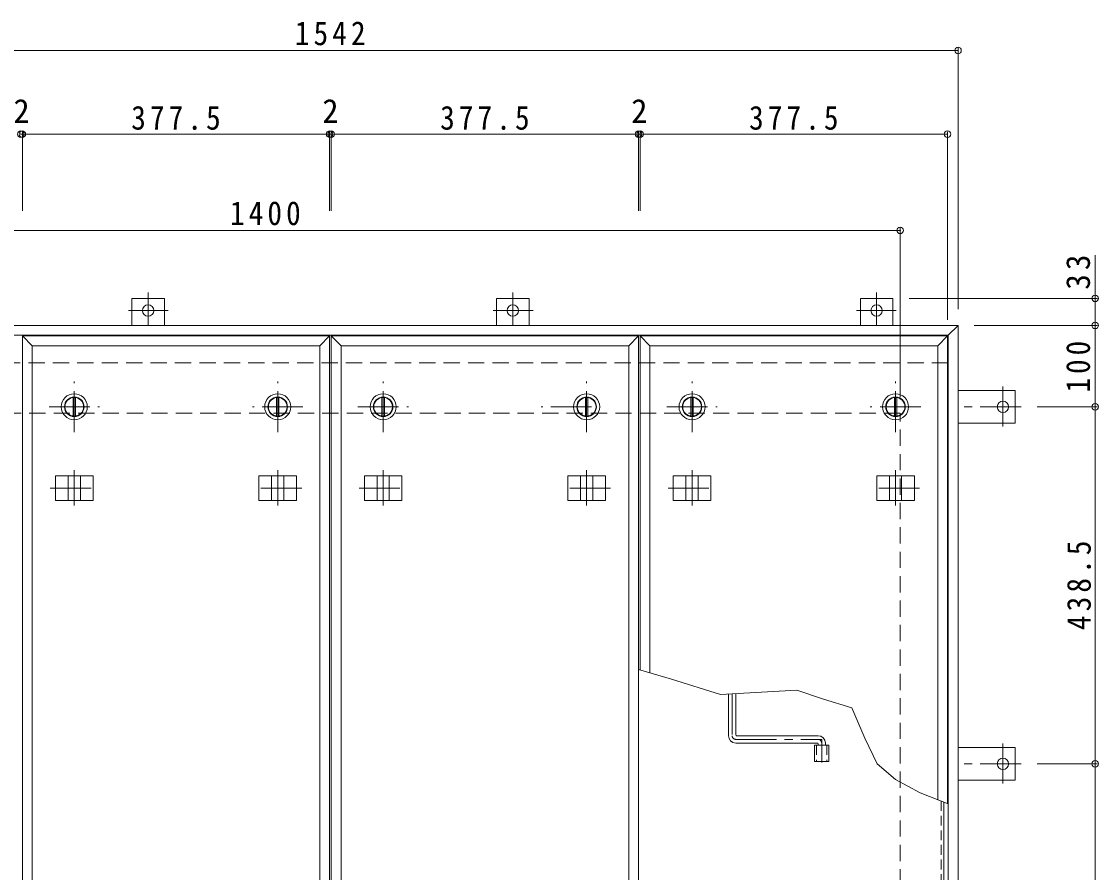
# Model space of a CAD drawing. Units: millimetres at full size, sheet at 1:10. Extents: x -2620 to 2706, y -1962 to 1665.
# Drawn here: x -1838 to -515, y 619 to 1665 of the extents above; entities that cross this region are included whole.
import ezdxf
from ezdxf.enums import TextEntityAlignment as Align

# ---------------------------------------------------------------- set-up
doc = ezdxf.new("R2010")
doc.units = ezdxf.units.MM
doc.header["$LTSCALE"] = 10
doc.header["$PDMODE"] = 32
doc.header["$PDSIZE"] = 8
for name, pattern in [('CHAIN1', [8, 5, -1, 1, -1]), ('DASHED1', [1.8, 1.2, -0.6]), ('DASHED2', [3, 2, -1])]:
    doc.linetypes.add(name, pattern=pattern)
for name, color, linetype, lineweight in [('0-1_躯体', 2, 'Continuous', 9), ('0-2_仕上', 3, 'Continuous', 9), ('0-3_建具', 4, 'Continuous', 9), ('0-5_寸法', 2, 'DASHED1', 9), ('0-6_ハッチ', 6, 'Continuous', 9), ('0-A', 3, 'CHAIN1', 9), ('0-C', 2, 'Continuous', 9), ('0-E', 3, 'Continuous', 9), ('0-F', 7, 'Continuous', 9)]:
    doc.layers.add(name, color=color, linetype=linetype, lineweight=lineweight)
doc.styles.add('ＭＳ ゴシック', font='')
doc.styles.get('ＭＳ ゴシック').set_extended_font_data('MS Gothic')

msp = doc.modelspace()

# ---------------------------------------------------------------- linework, layer by layer
at = {"layer": '0-1_躯体', "linetype": 'DASHED2'}
for p, q in [((-699.08, 1245.44), (-2217.08, 1245.44)), ((-2158.08, 1183.44), (-758.08, 1183.44)), ((-758.08, -116.56), (-758.08, 1183.44))]:
    msp.add_line(p, q, dxfattribs=at)
at = {"layer": '0-1_躯体', "linetype": 'CHAIN1'}
for p, q in [((-1522.83, 1160.44), (-1522.83, 1222.44)), ((-1143.33, 1160.44), (-1143.33, 1222.44)), ((-763.83, 1160.44), (-763.83, 1222.44)), ((-1491.83, 1191.44), (-1553.83, 1191.44)), ((-1137.33, 1191.44), (-1199.33, 1191.44)), ((-732.83, 1191.44), (-794.83, 1191.44))]:
    msp.add_line(p, q, dxfattribs=at)
at = {"layer": '0-1_躯体'}
for p, q in [((-1524.33, 1202.84), (-1524.33, 1180.04)), ((-1521.33, 1202.84), (-1521.33, 1180.04)), ((-1144.83, 1202.84), (-1144.83, 1180.04)), ((-1141.83, 1202.84), (-1141.83, 1180.04)), ((-765.33, 1202.84), (-765.33, 1180.04)), ((-762.33, 1202.84), (-762.33, 1180.04))]:
    msp.add_line(p, q, dxfattribs=at)
for centre, radius in [((-1522.83, 1191.44), 16), ((-1143.33, 1191.44), 16), ((-763.83, 1191.44), 16), ((-1522.83, 1191.44), 12), ((-1522.83, 1191.44), 11.5), ((-1143.33, 1191.44), 12), ((-1143.33, 1191.44), 11.5), ((-763.83, 1191.44), 12), ((-763.83, 1191.44), 11.5)]:
    msp.add_circle(centre, radius, dxfattribs=at)
at = {"layer": '0-2_仕上'}
for p, q in [((-1836.58, 1278.44), (-1824.58, 1266.44)), ((-1836.58, 1278.44), (-1459.08, 1278.44)), ((-1836.58, -211.56), (-1836.58, 1278.44)), ((-1471.08, 1266.44), (-1459.08, 1278.44)), ((-1459.08, 1278.44), (-1459.08, -211.56)), ((-1457.08, 1278.44), (-1445.08, 1266.44)), ((-1457.08, 1278.44), (-1079.58, 1278.44)), ((-1457.08, -211.56), (-1457.08, 1278.44)), ((-1091.58, 1266.44), (-1079.58, 1278.44)), ((-1079.58, 1278.44), (-1079.58, -211.56)), ((-1077.58, 1278.44), (-1065.58, 1266.44)), ((-1077.58, 1278.44), (-700.08, 1278.44)), ((-1077.58, 868.03), (-1077.58, 1278.44)), ((-712.08, 1266.44), (-700.08, 1278.44)), ((-700.08, 1278.44), (-700.08, 704.21)), ((-1824.58, 1266.44), (-1471.08, 1266.44)), ((-1824.58, -199.56), (-1824.58, 1266.44)), ((-1471.08, 1266.44), (-1471.08, -199.56)), ((-1445.08, 1266.44), (-1091.58, 1266.44)), ((-1445.08, -199.56), (-1445.08, 1266.44)), ((-1091.58, 1266.44), (-1091.58, -199.56)), ((-1065.58, 1266.44), (-712.08, 1266.44)), ((-1065.58, 864.63), (-1065.58, 1266.44)), ((-712.08, 1266.44), (-712.08, 708.86)), ((-863.23, 775.94), (-863.23, 755.94)), ((-863.23, 775.94), (-845.93, 775.94)), ((-845.93, 775.94), (-845.93, 755.94)), ((-863.23, 755.94), (-845.93, 755.94))]:
    msp.add_line(p, q, dxfattribs=at)
at = {"layer": '0-2_仕上', "linetype": 'DASHED1'}
for p, q in [((-860.93, 775.94), (-860.93, 755.94)), ((-848.23, 775.94), (-848.23, 755.94))]:
    msp.add_line(p, q, dxfattribs=at)
at = {"layer": '0-3_建具', "color": 2}
for p, q in [((-687.08, 1291.44), (-2229.08, 1291.44)), ((-687.08, 1291.44), (-699.08, 1279.44)), ((-687.08, -224.56), (-687.08, 1291.44)), ((-699.08, 1279.44), (-2217.08, 1279.44)), ((-699.08, -212.56), (-699.08, 1279.44))]:
    msp.add_line(p, q, dxfattribs=at)
at = {"layer": '0-3_建具', "linetype": 'CHAIN1'}
for p, q in [((-1772.83, 1113.56), (-1772.83, 1070.32)), ((-1522.83, 1113.56), (-1522.83, 1070.32)), ((-1393.33, 1113.56), (-1393.33, 1070.32)), ((-1143.33, 1113.56), (-1143.33, 1070.32)), ((-1013.83, 1113.56), (-1013.83, 1070.32)), ((-763.83, 1113.56), (-763.83, 1070.32)), ((-1802.24, 1091.44), (-1743.42, 1091.44)), ((-1493.42, 1091.44), (-1552.24, 1091.44)), ((-1422.74, 1091.44), (-1363.92, 1091.44)), ((-1113.92, 1091.44), (-1172.74, 1091.44)), ((-1043.24, 1091.44), (-984.42, 1091.44)), ((-734.42, 1091.44), (-793.24, 1091.44))]:
    msp.add_line(p, q, dxfattribs=at)
at = {"layer": '0-3_建具'}
for p, q in [((-1795.92, 1106.44), (-1795.92, 1076.44)), ((-1795.92, 1106.44), (-1749.74, 1106.44)), ((-1780.33, 1106.44), (-1780.33, 1076.44)), ((-1765.33, 1106.44), (-1765.33, 1076.44)), ((-1749.74, 1106.44), (-1749.74, 1076.44)), ((-1499.74, 1106.44), (-1545.92, 1106.44)), ((-1545.92, 1106.44), (-1545.92, 1076.44)), ((-1530.33, 1106.44), (-1530.33, 1076.44)), ((-1515.33, 1106.44), (-1515.33, 1076.44)), ((-1499.74, 1106.44), (-1499.74, 1076.44)), ((-1416.42, 1106.44), (-1416.42, 1076.44)), ((-1416.42, 1106.44), (-1370.24, 1106.44)), ((-1400.83, 1106.44), (-1400.83, 1076.44)), ((-1385.83, 1106.44), (-1385.83, 1076.44)), ((-1370.24, 1106.44), (-1370.24, 1076.44)), ((-1120.24, 1106.44), (-1166.42, 1106.44)), ((-1166.42, 1106.44), (-1166.42, 1076.44)), ((-1150.83, 1106.44), (-1150.83, 1076.44)), ((-1135.83, 1106.44), (-1135.83, 1076.44)), ((-1120.24, 1106.44), (-1120.24, 1076.44)), ((-1036.92, 1106.44), (-1036.92, 1076.44)), ((-1036.92, 1106.44), (-990.74, 1106.44)), ((-1021.33, 1106.44), (-1021.33, 1076.44)), ((-1006.33, 1106.44), (-1006.33, 1076.44)), ((-990.74, 1106.44), (-990.74, 1076.44)), ((-740.74, 1106.44), (-786.92, 1106.44)), ((-786.92, 1106.44), (-786.92, 1076.44)), ((-771.33, 1106.44), (-771.33, 1076.44)), ((-756.33, 1106.44), (-756.33, 1076.44)), ((-740.74, 1106.44), (-740.74, 1076.44)), ((-1795.92, 1076.44), (-1749.74, 1076.44)), ((-1499.74, 1076.44), (-1545.92, 1076.44)), ((-1416.42, 1076.44), (-1370.24, 1076.44)), ((-1120.24, 1076.44), (-1166.42, 1076.44)), ((-1036.92, 1076.44), (-990.74, 1076.44)), ((-740.74, 1076.44), (-786.92, 1076.44))]:
    msp.add_line(p, q, dxfattribs=at)
at = {"layer": '0-5_寸法', "color": 7, "linetype": 'Continuous'}
msp.add_lwpolyline([(-699.08, 703.82), (-733.62, 717.2), (-763.86, 733.62), (-786.43, 752.86), (-801.78, 784.31), (-817.6, 821.77), (-852.56, 832.46), (-885.12, 843.26), (-978.86, 838.24), (-1038.92, 857.07), (-1079.58, 868.6)], dxfattribs=at)
at = {"layer": '0-6_ハッチ'}
for p, q in [((-969.08, 838.76), (-969.08, 787.44)), ((-960.08, 839.24), (-960.08, 788.44)), ((-959.08, 787.44), (-859.08, 787.44)), ((-860.08, 778.44), (-960.08, 778.44)), ((-859.08, 777.44), (-859.08, 775.94)), ((-850.08, 778.44), (-850.08, 775.94))]:
    msp.add_line(p, q, dxfattribs=at)
at = {"layer": '0-6_ハッチ', "linetype": 'CHAIN1'}
for p, q in [((-964.58, 839), (-964.58, 787.45)), ((-960.07, 782.94), (-854.58, 782.94)), ((-854.58, 754.56), (-854.58, 782.94))]:
    msp.add_line(p, q, dxfattribs=at)
at = {"layer": '0-6_ハッチ'}
for centre, radius, start, end in [((-960.08, 787.44), 9, 180, 270), ((-959.08, 788.44), 1, 180, 270), ((-859.08, 778.44), 9, 0, 90), ((-860.08, 777.44), 1, 0, 90)]:
    msp.add_arc(centre, radius, start, end, dxfattribs=at)
at = {"layer": '0-6_ハッチ', "linetype": 'CHAIN1'}
for centre, radius, start, end in [((-960.07, 787.45), 4.51, 180, 270), ((-859.08, 778.44), 4.5, 360, 89.70431)]:
    msp.add_arc(centre, radius, start, end, dxfattribs=at)
at = {"layer": '0-A', "linetype": 'DASHED1'}
msp.add_line((-707.78, 707.19), (-707.78, -166.86), dxfattribs=at)
at = {"layer": '0-A', "linetype": 'Continuous'}
msp.add_line((-704.58, -170.06), (-704.58, 705.95), dxfattribs=at)
at = {"layer": '0-C', "linetype": 'CHAIN1'}
for p, q in [((-1772.83, 1160.44), (-1772.83, 1222.44)), ((-1393.33, 1160.44), (-1393.33, 1222.44)), ((-1013.83, 1160.44), (-1013.83, 1222.44)), ((-1803.83, 1191.44), (-1741.83, 1191.44)), ((-1424.33, 1191.44), (-1362.33, 1191.44)), ((-1044.83, 1191.44), (-982.83, 1191.44))]:
    msp.add_line(p, q, dxfattribs=at)
at = {"layer": '0-C'}
for p, q in [((-1774.33, 1202.84), (-1774.33, 1180.04)), ((-1771.33, 1202.84), (-1771.33, 1180.04)), ((-1394.83, 1202.84), (-1394.83, 1180.04)), ((-1391.83, 1202.84), (-1391.83, 1180.04)), ((-1015.33, 1202.84), (-1015.33, 1180.04)), ((-1012.33, 1202.84), (-1012.33, 1180.04))]:
    msp.add_line(p, q, dxfattribs=at)
for centre, radius in [((-1772.83, 1191.44), 16), ((-1393.33, 1191.44), 16), ((-1013.83, 1191.44), 16), ((-1772.83, 1191.44), 12), ((-1772.83, 1191.44), 11.5), ((-1393.33, 1191.44), 12), ((-1393.33, 1191.44), 11.5), ((-1013.83, 1191.44), 12), ((-1013.83, 1191.44), 11.5)]:
    msp.add_circle(centre, radius, dxfattribs=at)
at = {"layer": '0-E'}
for p, q in [((-1662.08, 1324.64), (-1702.08, 1324.64)), ((-1702.08, 1291.44), (-1702.08, 1324.64)), ((-1662.08, 1291.44), (-1662.08, 1324.64)), ((-1214.08, 1324.64), (-1254.08, 1324.64)), ((-1254.08, 1291.44), (-1254.08, 1324.64)), ((-1214.08, 1291.44), (-1214.08, 1324.64)), ((-807.08, 1324.64), (-767.08, 1324.64)), ((-807.08, 1291.44), (-807.08, 1324.64)), ((-767.08, 1291.44), (-767.08, 1324.64)), ((-687.08, 1211.44), (-616.88, 1211.44)), ((-616.88, 1211.44), (-616.88, 1171.44)), ((-687.08, 1171.44), (-616.88, 1171.44)), ((-687.08, 772.94), (-616.88, 772.94)), ((-616.88, 772.94), (-616.88, 732.94)), ((-687.08, 732.94), (-616.88, 732.94))]:
    msp.add_line(p, q, dxfattribs=at)
at = {"layer": '0-E', "linetype": 'CHAIN1'}
for p, q in [((-1682.08, 1331.8), (-1682.08, 1291.64)), ((-1234.08, 1331.8), (-1234.08, 1291.64)), ((-787.08, 1331.8), (-787.08, 1291.64)), ((-1657.24, 1309.64), (-1706.13, 1309.64)), ((-1209.24, 1309.64), (-1258.13, 1309.64)), ((-811.92, 1309.64), (-763.03, 1309.64)), ((-631.88, 1216.28), (-631.88, 1167.39)), ((-609.72, 1191.44), (-687.08, 1191.44)), ((-631.88, 777.78), (-631.88, 728.89)), ((-609.72, 752.94), (-687.08, 752.94))]:
    msp.add_line(p, q, dxfattribs=at)
at = {"layer": '0-E'}
for centre in [(-1682.08, 1309.64), (-1234.08, 1309.64), (-787.08, 1309.64), (-631.88, 1191.44), (-631.88, 752.94)]:
    msp.add_circle(centre, 7, dxfattribs=at)
at = {"layer": '0-F'}
for p, q in [((-2229.08, 1629.15), (-687.08, 1629.15)), ((-687.08, 1632.15), (-687.08, 1311.44)), ((-1838.58, 1526.36), (-1836.58, 1526.36)), ((-1836.58, 1529.36), (-1836.58, 1432.25)), ((-1836.58, 1526.36), (-1459.08, 1526.36)), ((-1459.08, 1529.36), (-1459.08, 1432.25)), ((-1459.08, 1526.36), (-1457.08, 1526.36)), ((-1457.08, 1529.36), (-1457.08, 1432.25)), ((-1457.08, 1526.36), (-1079.58, 1526.36)), ((-1079.58, 1529.36), (-1079.58, 1432.25)), ((-1079.58, 1526.36), (-1077.58, 1526.36)), ((-1077.58, 1529.36), (-1077.58, 1432.25)), ((-1077.58, 1526.36), (-700.08, 1526.36)), ((-700.08, 1529.36), (-700.08, 1298.44)), ((-2158.08, 1408.16), (-758.08, 1408.16)), ((-758.08, 1411.16), (-758.08, 1203.44)), ((-518.56, 1324.64), (-518.56, 1377.8)), ((-515.56, 1324.64), (-747.08, 1324.64)), ((-518.56, 1291.44), (-518.56, 1324.64)), ((-515.56, 1291.44), (-667.08, 1291.44)), ((-518.56, 1291.44), (-518.56, 1191.44)), ((-515.56, 1191.44), (-589.72, 1191.44)), ((-518.56, 752.94), (-518.56, 1191.44)), ((-515.56, 752.94), (-589.72, 752.94)), ((-518.56, 313.94), (-518.56, 752.94))]:
    msp.add_line(p, q, dxfattribs=at)
for p in [(-687.08, 1629.15), (-1838.58, 1526.36), (-1836.58, 1526.36), (-1459.08, 1526.36), (-1457.08, 1526.36), (-1079.58, 1526.36), (-1077.58, 1526.36), (-700.08, 1526.36), (-758.08, 1408.16), (-518.56, 1324.64), (-518.56, 1291.44), (-518.56, 1191.44), (-518.56, 752.94)]:
    msp.add_point(p, dxfattribs=at)

# ---------------------------------------------------------------- texts
at = {"layer": '0-F', "color": 2, "style": 'ＭＳ ゴシック'}
for p in [(-1847.58, 1531.36), (-1468.08, 1531.36), (-1088.58, 1531.36)]:
    msp.add_text('2', height=29.33, dxfattribs=at).set_placement(p, align=Align.BOTTOM_LEFT)
at = {"layer": '0-F', "color": 2, "char_height": 29.33, "attachment_point": 7, "style": 'ＭＳ ゴシック'}
for s, insert in [('\\T1.28;\\W0.9;1542', (-1501.83, 1635.15)), ('\\T1.28;\\W0.9;377.5', (-1702.83, 1531.36)), ('\\T1.28;\\W0.9;377.5', (-1323.33, 1531.36)), ('\\T1.28;\\W0.9;377.5', (-943.83, 1531.36)), ('\\T1.28;\\W0.9;1400', (-1581.52, 1414.16))]:
    msp.add_mtext(s, dxfattribs=dict(at, insert=insert))
at = {"layer": '0-F', "color": 2, "char_height": 29.33, "attachment_point": 7, "rotation": 90, "style": 'ＭＳ ゴシック'}
for s, insert in [('\\T1.27;\\W0.95;33', (-524.56, 1335.3)), ('\\T1.27;\\W0.9;100', (-524.56, 1208.94)), ('\\T1.28;\\W0.9;438.5', (-523.56, 917.19))]:
    msp.add_mtext(s, dxfattribs=dict(at, insert=insert))

doc.saveas('drawing.dxf')
